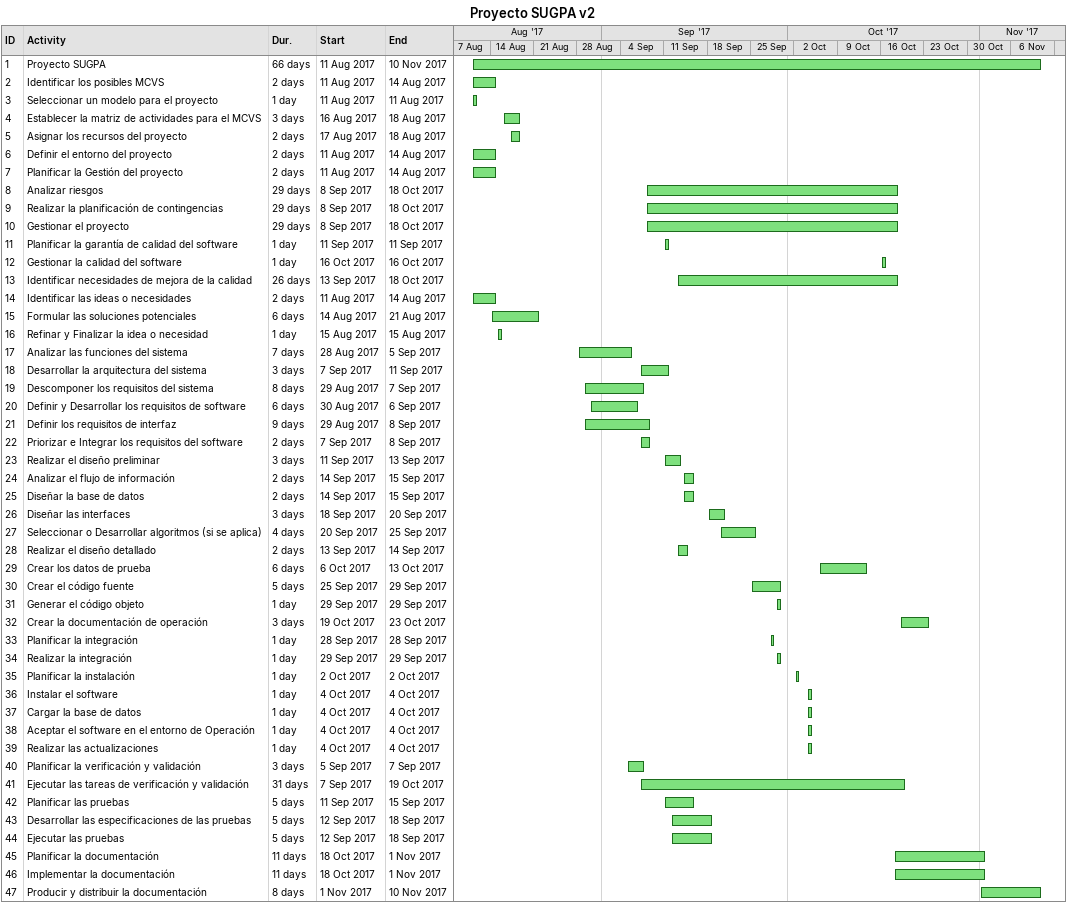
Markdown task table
Proyecto SUGPA v2

| ID | Task | Duration | Start | Finish |
|---|---|---|---|---|
| 1 | Proyecto SUGPA | 66d | 2017-08-11 | 2017-11-10 |
| 2 | Identificar los posibles MCVS | 2d | 2017-08-11 | 2017-08-14 |
| 3 | Seleccionar un modelo para el proyecto | 1d | 2017-08-11 | 2017-08-11 |
| 4 | Establecer la matriz de actividades para el MCVS | 3d | 2017-08-16 | 2017-08-18 |
| 5 | Asignar los recursos del proyecto | 2d | 2017-08-17 | 2017-08-18 |
| 6 | Definir el entorno del proyecto | 2d | 2017-08-11 | 2017-08-14 |
| 7 | Planificar la Gestión del proyecto | 2d | 2017-08-11 | 2017-08-14 |
| 8 | Analizar riesgos | 29d | 2017-09-08 | 2017-10-18 |
| 9 | Realizar la planificación de contingencias | 29d | 2017-09-08 | 2017-10-18 |
| 10 | Gestionar el proyecto | 29d | 2017-09-08 | 2017-10-18 |
| 11 | Planificar la garantía de calidad del software | 1d | 2017-09-11 | 2017-09-11 |
| 12 | Gestionar la calidad del software | 1d | 2017-10-16 | 2017-10-16 |
| 13 | Identificar necesidades de mejora de la calidad | 26d | 2017-09-13 | 2017-10-18 |
| 14 | Identificar las ideas o necesidades | 2d | 2017-08-11 | 2017-08-14 |
| 15 | Formular las soluciones potenciales | 6d | 2017-08-14 | 2017-08-21 |
| 16 | Refinar y Finalizar la idea o necesidad | 1d | 2017-08-15 | 2017-08-15 |
| 17 | Analizar las funciones del sistema | 7d | 2017-08-28 | 2017-09-05 |
| 18 | Desarrollar la arquitectura del sistema | 3d | 2017-09-07 | 2017-09-11 |
| 19 | Descomponer los requisitos del sistema | 8d | 2017-08-29 | 2017-09-07 |
| 20 | Definir y Desarrollar los requisitos de software | 6d | 2017-08-30 | 2017-09-06 |
| 21 | Definir los requisitos de interfaz | 9d | 2017-08-29 | 2017-09-08 |
| 22 | Priorizar e Integrar los requisitos del software | 2d | 2017-09-07 | 2017-09-08 |
| 23 | Realizar el diseño preliminar | 3d | 2017-09-11 | 2017-09-13 |
| 24 | Analizar el flujo de información | 2d | 2017-09-14 | 2017-09-15 |
| 25 | Diseñar la base de datos | 2d | 2017-09-14 | 2017-09-15 |
| 26 | Diseñar las interfaces | 3d | 2017-09-18 | 2017-09-20 |
| 27 | Seleccionar o Desarrollar algoritmos (si se aplica) | 4d | 2017-09-20 | 2017-09-25 |
| 28 | Realizar el diseño detallado | 2d | 2017-09-13 | 2017-09-14 |
| 29 | Crear los datos de prueba | 6d | 2017-10-06 | 2017-10-13 |
| 30 | Crear el código fuente | 5d | 2017-09-25 | 2017-09-29 |
| 31 | Generar el código objeto | 1d | 2017-09-29 | 2017-09-29 |
| 32 | Crear la documentación de operación | 3d | 2017-10-19 | 2017-10-23 |
| 33 | Planificar la integración | 1d | 2017-09-28 | 2017-09-28 |
| 34 | Realizar la integración | 1d | 2017-09-29 | 2017-09-29 |
| 35 | Planificar la instalación | 1d | 2017-10-02 | 2017-10-02 |
| 36 | Instalar el software | 1d | 2017-10-04 | 2017-10-04 |
| 37 | Cargar la base de datos | 1d | 2017-10-04 | 2017-10-04 |
| 38 | Aceptar el software en el entorno de Operación | 1d | 2017-10-04 | 2017-10-04 |
| 39 | Realizar las actualizaciones | 1d | 2017-10-04 | 2017-10-04 |
| 40 | Planificar la verificación y validación | 3d | 2017-09-05 | 2017-09-07 |
| 41 | Ejecutar las tareas de verificación y validación | 31d | 2017-09-07 | 2017-10-19 |
| 42 | Planificar las pruebas | 5d | 2017-09-11 | 2017-09-15 |
| 43 | Desarrollar las especificaciones de las pruebas | 5d | 2017-09-12 | 2017-09-18 |
| 44 | Ejecutar las pruebas | 5d | 2017-09-12 | 2017-09-18 |
| 45 | Planificar la documentación | 11d | 2017-10-18 | 2017-11-01 |
| 46 | Implementar la documentación | 11d | 2017-10-18 | 2017-11-01 |
| 47 | Producir y distribuir la documentación | 8d | 2017-11-01 | 2017-11-10 |
